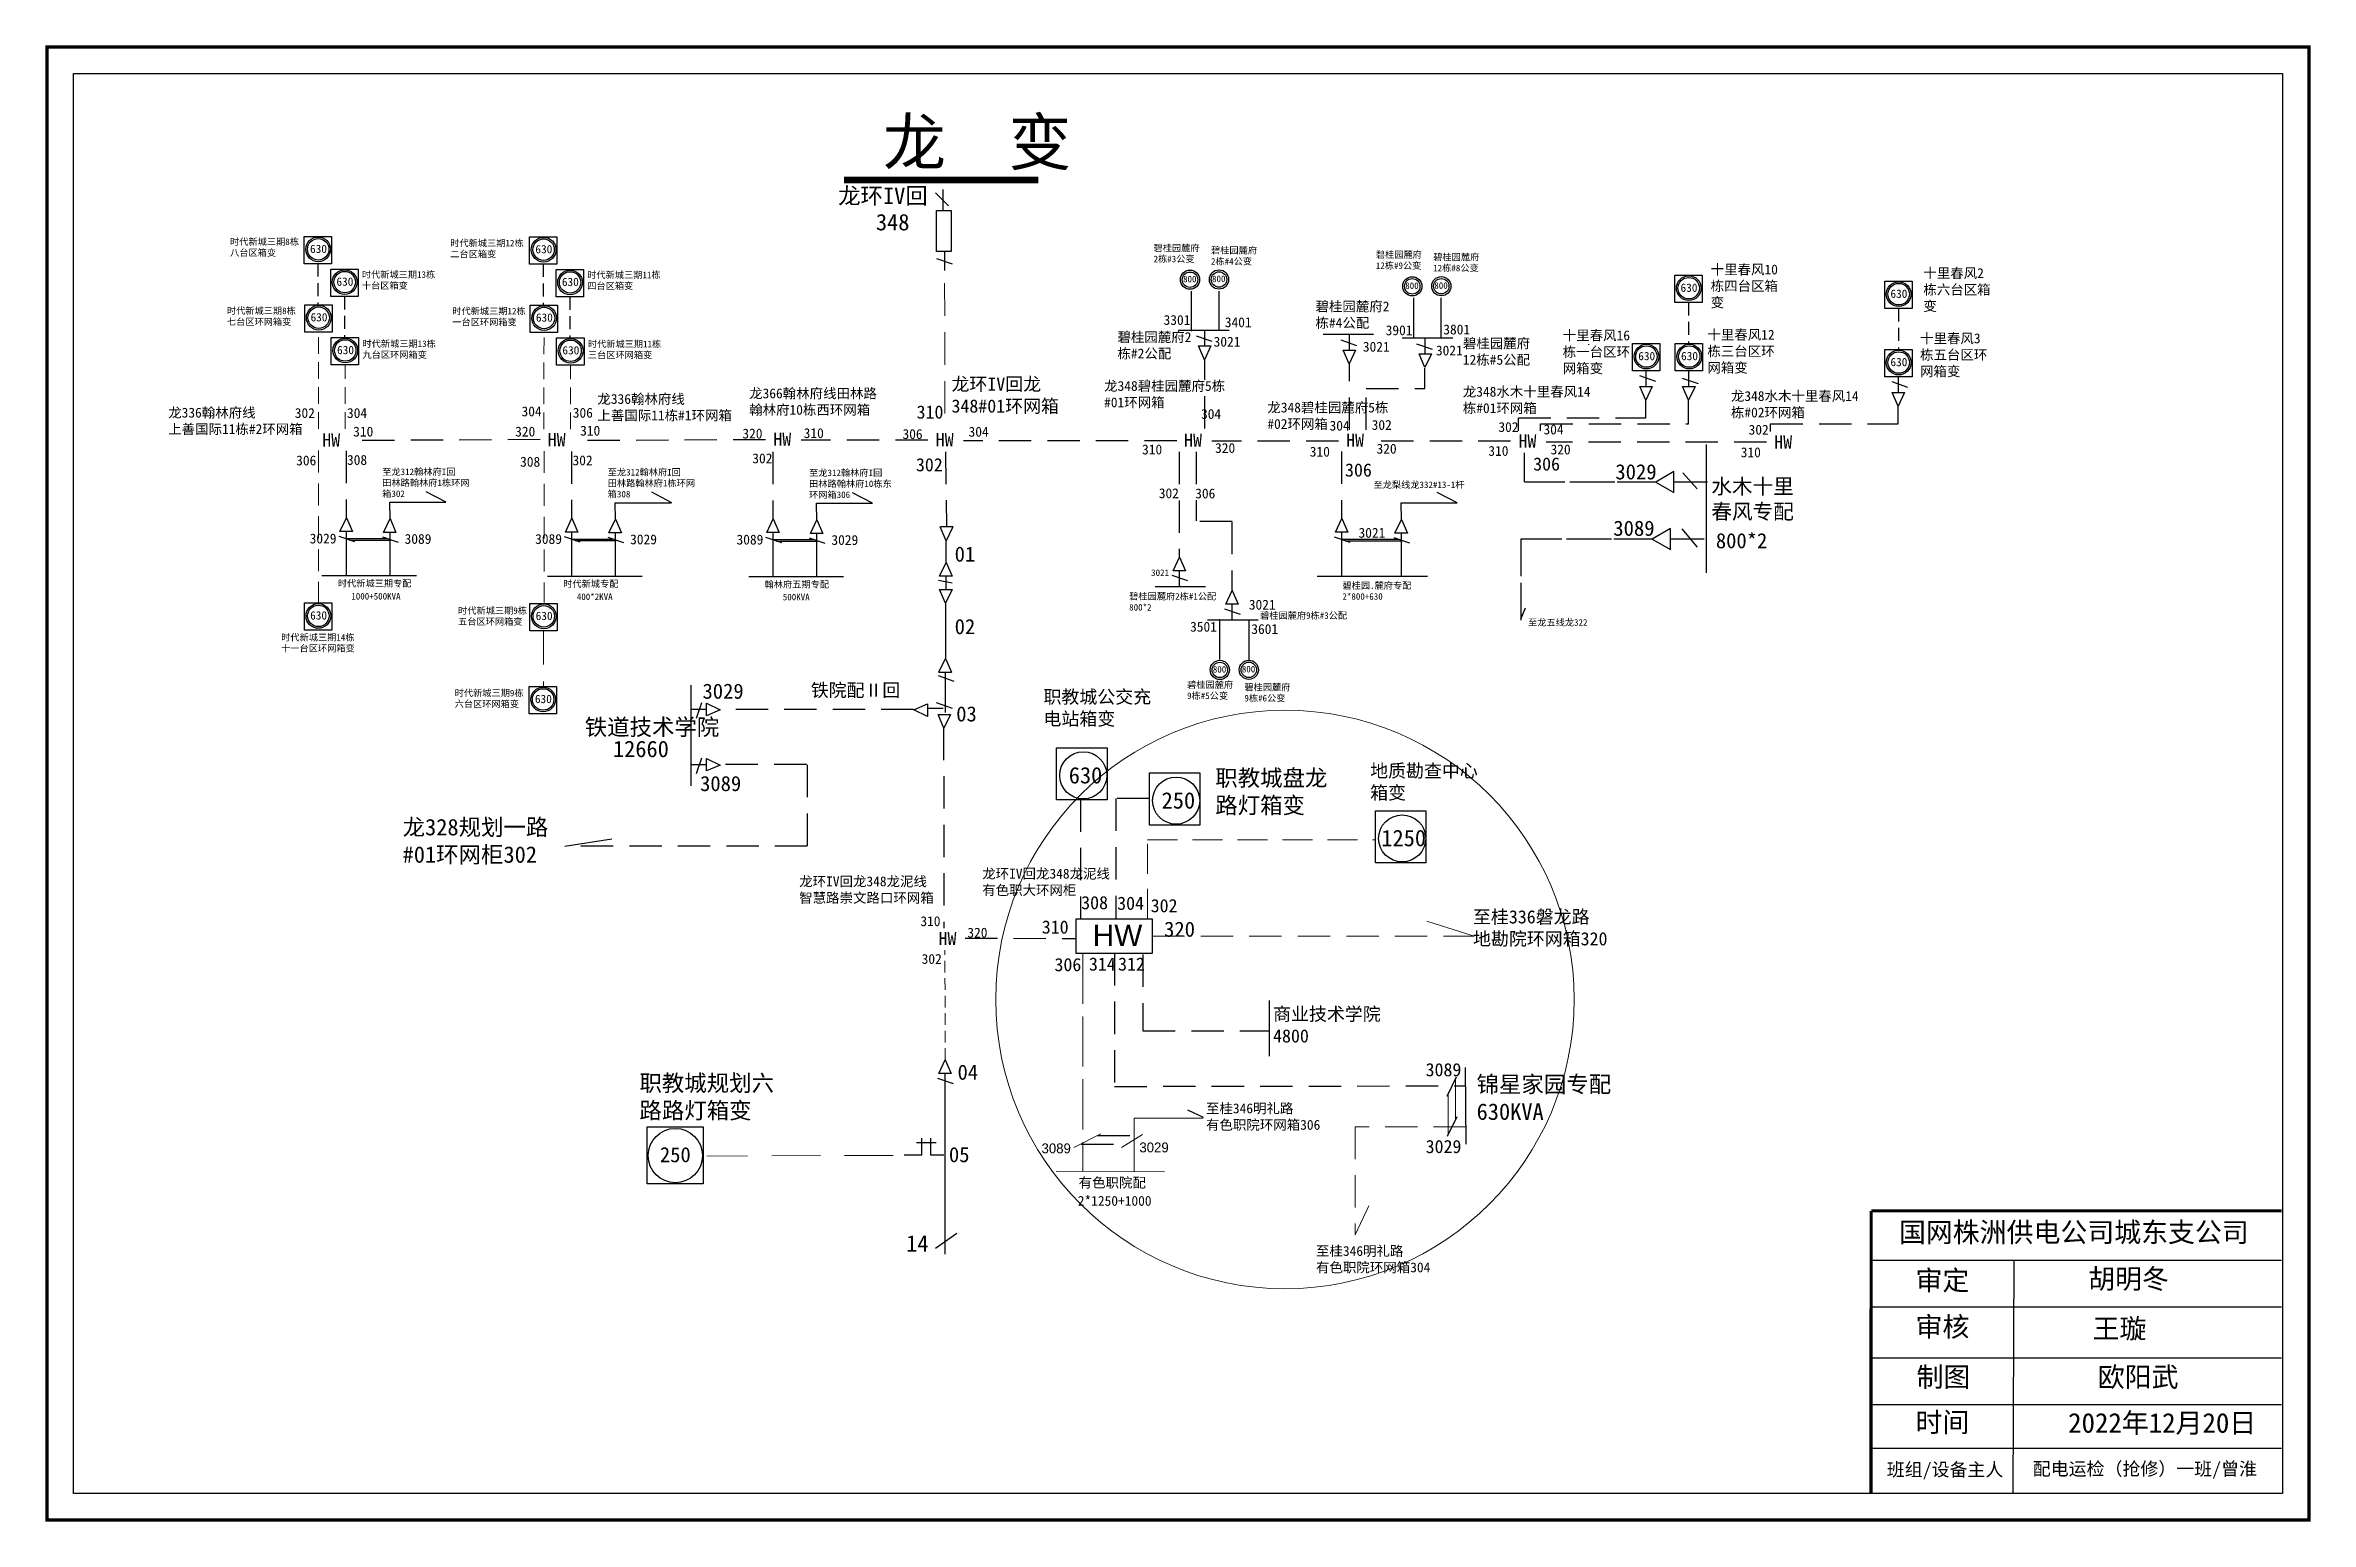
# Model space of a CAD drawing. Extents: x 31 to 376, y 0 to 224.
import ezdxf

# ---------------------------------------------------------------- set-up
doc = ezdxf.new("R2010")
doc.units = 0
doc.header["$LTSCALE"] = 0.774411
doc.linetypes.add('ACAD_ISO02W100', pattern=[15, 12, -3])
doc.linetypes.add('DASHED2', pattern=[9.525, 6.35, -3.175])
doc.layers.get('0').update_dxf_attribs({"linetype": 'CONTINUOUS'})
doc.layers.add('0-RefEdit0', color=7, linetype='CONTINUOUS')
doc.styles.add('hztxt_txtstyle_0.00_0_0', font='', dxfattribs={"bigfont": 'hztxt.shx'})
doc.styles.add('SimSun_txtstyle_1.50_0_0', font='', dxfattribs={"height": 1.5})
doc.styles.add('SimSun_txtstyle_2.00_0_0', font='', dxfattribs={"height": 2})
doc.styles.add('SimSun_txtstyle_2.30_0_0', font='', dxfattribs={"height": 2.3})
doc.styles.add('SimSun_txtstyle_2.50_0_0', font='', dxfattribs={"height": 2.5})
doc.styles.get("Standard").update_dxf_attribs({"font": '', "height": 2.5})
doc.styles.add('字体', font='simkai_0.ttf', dxfattribs={"height": 2.5})
doc.styles.add('宋体_txtstyle_1.00_0_0', font='SIMSUN.TTC', dxfattribs={"height": 1})
doc.styles.add('宋体_txtstyle_1.50_0_0', font='SIMSUN.TTC', dxfattribs={"height": 1.5})
doc.styles.add('宋体_txtstyle_100.00_0_0100', font='SIMSUN.TTC', dxfattribs={"height": 100})
doc.styles.add('宋体_txtstyle_150.00_0_0150', font='SIMSUN.TTC', dxfattribs={"height": 150})
doc.styles.add('宋体_txtstyle_2.00_0_0', font='SIMSUN.TTC', dxfattribs={"height": 2})
doc.styles.add('宋体_txtstyle_2.00_1_0', font='', dxfattribs={"height": 2})
doc.styles.add('宋体_txtstyle_200.00_0_0200', font='SIMSUN.TTC', dxfattribs={"height": 200})
doc.styles.add('宋体_txtstyle_3.00_0_0', font='SIMSUN.TTC', dxfattribs={"height": 3})
doc.styles.add('楷体_GB2312_txtstyle_2.00_0_0', font='simkai_0.ttf', dxfattribs={"height": 2})
doc.styles.add('楷体_GB2312_txtstyle_2.50_0_0', font='simkai_0.ttf', dxfattribs={"height": 2.5})
doc.styles.get('hztxt_txtstyle_0.00_0_0').set_extended_font_data('hztxt')
doc.styles.get('SimSun_txtstyle_1.50_0_0').set_extended_font_data('SimSun')
doc.styles.get('SimSun_txtstyle_2.00_0_0').set_extended_font_data('SimSun')
doc.styles.get('SimSun_txtstyle_2.30_0_0').set_extended_font_data('SimSun')
doc.styles.get('SimSun_txtstyle_2.50_0_0').set_extended_font_data('SimSun')
doc.styles.get('Standard').set_extended_font_data('SimSun')
doc.styles.get('宋体_txtstyle_2.00_1_0').set_extended_font_data('宋体', bold=True)

msp = doc.modelspace()

# ---------------------------------------------------------------- linework, layer by layer
at = {"linetype": 'Continuous'}
for p, q in [((168.41, 199.99), (166.44, 201.97)), ((167.83, 190.16), (167.83, 193.02)), ((169, 191.11), (166.61, 191.93)), ((205.29, 187), (205.29, 180.91)), ((209.49, 187.03), (209.49, 181)), ((239.09, 185.99), (239.09, 179.89)), ((243.28, 186.01), (243.28, 179.98)), ((211.06, 181.05), (203.4, 181.05)), ((206.05, 180.21), (208.44, 179.4)), ((207.37, 178.67), (207.37, 181.05)), ((233.05, 180.42), (225.39, 180.42)), ((228.04, 179.59), (230.43, 178.77)), ((229.36, 178.05), (229.36, 180.42)), ((245.07, 179.88), (237.41, 179.88)), ((240.89, 177.48), (240.89, 179.86)), ((239.57, 179.02), (241.96, 178.21)), ((273.49, 174.16), (275.89, 173.34)), ((274.49, 172.5), (274.49, 174.88)), ((279.99, 173.79), (282.39, 172.97)), ((280.99, 172.5), (280.99, 174.88)), ((311.84, 173.25), (314.24, 172.43)), ((312.84, 171.59), (312.84, 173.97)), ((255.98, 158.02), (255.98, 162.42)), ((283.69, 144.17), (283.69, 163.68)), ((280.08, 159.37), (282.23, 156.95)), ((92.04, 154.91), (88.98, 156.52)), ((126.32, 154.85), (123.27, 156.45)), ((156.87, 154.76), (153.81, 156.37)), ((245.75, 154.81), (242.7, 156.42)), ((255.98, 158.02), (262.15, 158.02)), ((262.91, 158.02), (269.71, 158.02)), ((270.09, 158.02), (276.13, 158.02)), ((278.78, 158.02), (283.82, 158.02)), ((83.48, 152.35), (83.43, 154.92)), ((83.43, 154.92), (91.96, 154.92)), ((117.72, 154.85), (126.25, 154.85)), ((117.77, 152.28), (117.72, 154.85)), ((148.39, 152.19), (148.33, 154.76)), ((148.33, 154.76), (156.87, 154.76)), ((237.28, 152.24), (237.22, 154.81)), ((237.22, 154.81), (245.75, 154.81)), ((78.14, 148.91), (75.74, 149.72)), ((76.81, 150.45), (76.81, 143.84)), ((76.81, 149.39), (83, 149.39)), ((77.36, 149.17), (83.6, 149.17)), ((84.77, 148.79), (82.37, 149.6)), ((83.44, 150.33), (83.44, 143.72)), ((112.42, 148.84), (110.03, 149.66)), ((111.1, 150.38), (111.1, 143.77)), ((111.1, 149.32), (117.29, 149.32)), ((111.64, 149.1), (117.88, 149.1)), ((119.06, 148.72), (116.66, 149.54)), ((117.73, 150.26), (117.73, 143.65)), ((143.04, 148.75), (140.64, 149.57)), ((141.71, 150.29), (141.71, 143.69)), ((141.71, 149.23), (147.91, 149.23)), ((142.26, 149.02), (148.5, 149.02)), ((149.67, 148.63), (147.28, 149.45)), ((148.35, 150.17), (148.35, 143.57)), ((168.06, 145.77), (168.06, 149.07)), ((229.5, 148.8), (227.11, 149.62)), ((228.15, 149.28), (236.8, 149.28)), ((228.18, 150.34), (228.18, 143.73)), ((228.74, 149.06), (237.39, 149.06)), ((238.56, 148.68), (236.17, 149.5)), ((237.24, 150.22), (237.24, 143.61)), ((255.48, 149.33), (261.65, 149.33)), ((255.48, 143.67), (255.48, 149.33)), ((262.4, 149.33), (269.21, 149.33)), ((269.58, 149.33), (275.63, 149.33)), ((278.27, 149.33), (283.31, 149.33)), ((279.94, 150.89), (282.23, 148.06)), ((73.12, 143.77), (87.52, 143.77)), ((107.41, 143.7), (121.81, 143.7)), ((138.02, 143.62), (152.42, 143.62)), ((167.06, 141.64), (168.95, 141.64)), ((168, 143.67), (168, 141.64)), ((199.81, 142.11), (207.47, 142.11)), ((204.82, 142.95), (202.43, 143.77)), ((203.5, 144.49), (203.5, 142.11)), ((224.48, 143.66), (241.26, 143.66)), ((255.48, 137), (255.48, 142.66)), ((167.96, 139.55), (167.96, 131.17)), ((212.83, 137.87), (210.43, 138.68)), ((211.5, 139.4), (211.5, 137.03)), ((255.44, 137.15), (256.16, 138.87)), ((207.81, 137.03), (215.47, 137.03)), ((209.62, 137.12), (209.62, 131.02)), ((214.06, 136.98), (214.06, 130.95)), ((169.29, 127.68), (166.89, 128.5)), ((166.96, 129.08), (168.85, 129.08)), ((167.91, 129.08), (167.91, 122.95)), ((129.23, 127.1), (129.23, 111.78)), ((130.07, 122.08), (130.88, 124.48)), ((168.99, 123.58), (166.6, 124.4)), ((131.61, 123.41), (129.23, 123.41)), ((167.59, 123.54), (165.36, 123.54)), ((131.61, 115.01), (129.23, 115.01)), ((130.07, 113.68), (130.88, 116.08)), ((110.07, 102.6), (117.19, 103.73)), ((217.17, 79.15), (217.17, 70.7)), ((246.97, 68.96), (247.05, 57.32)), ((169.19, 66.5), (166.8, 67.32)), ((167.87, 68.04), (167.87, 40.57)), ((245.58, 67.51), (244.17, 64.55)), ((245.7, 61.49), (244.23, 58.49)), ((164.33, 55.64), (161.65, 55.64)), ((163.54, 57.59), (166.51, 57.59)), ((164.33, 55.63), (164.33, 58.22)), ((165.72, 55.63), (165.72, 58.22)), ((167.69, 55.64), (165.72, 55.64)), ((166.43, 41.52), (169.66, 43.78)), ((308.75, 39.68), (371.11, 39.68)), ((330.39, 39.67), (330.23, 4.22)), ((308.75, 32.58), (371.11, 32.58)), ((308.75, 24.83), (371.11, 24.83)), ((308.75, 17.72), (371.11, 17.72)), ((308.74, 11.12), (371.11, 11.12))]:
    msp.add_line(p, q, dxfattribs=at)
at = {"linetype": 'ACAD_ISO02W100'}
msp.add_line((167.57, 199.39), (167.58, 202.48), dxfattribs=at)
at = {"linetype": 'DASHED2', "ltscale": 0.4}
for p, q in [((72.52, 191.18), (72.52, 184.94)), ((106.79, 191.13), (106.79, 184.9)), ((76.54, 186.2), (76.54, 179.96)), ((110.82, 186.15), (110.82, 179.92)), ((280.92, 185.27), (280.92, 179.04)), ((312.84, 184.36), (312.84, 178.13))]:
    msp.add_line(p, q, dxfattribs=at)
at = {"color": 7, "linetype": 'DASHED2', "lineweight": 0, "ltscale": 1.007884}
msp.add_line((167.81, 188.21), (167.88, 166), dxfattribs=at)
at = {"color": 7, "linetype": 'DASHED2', "lineweight": 0, "ltscale": 0.514974}
for p, q in [((72.61, 166.06), (72.63, 180.78)), ((106.88, 166.02), (106.9, 180.74)), ((76.66, 166.06), (76.66, 175.8)), ((110.93, 166.02), (110.93, 175.76))]:
    msp.add_line(p, q, dxfattribs=at)
at = {"linetype": 'Continuous', "ltscale": 2}
for p, q in [((206.43, 178.67), (208.32, 178.67)), ((207.32, 176.58), (206.43, 178.67)), ((208.32, 178.67), (207.32, 176.58)), ((229.31, 175.96), (228.41, 178.05)), ((228.41, 178.05), (230.31, 178.05)), ((230.31, 178.05), (229.31, 175.96)), ((240.84, 175.39), (239.95, 177.48)), ((239.95, 177.48), (241.84, 177.48)), ((241.84, 177.48), (240.84, 175.39)), ((274.44, 170.41), (273.54, 172.5)), ((273.54, 172.5), (275.43, 172.5)), ((275.43, 172.5), (274.44, 170.41)), ((280.94, 170.41), (280.04, 172.5)), ((280.04, 172.5), (281.94, 172.5)), ((281.94, 172.5), (280.94, 170.41)), ((312.79, 169.5), (311.89, 171.59)), ((311.89, 171.59), (313.79, 171.59)), ((313.79, 171.59), (312.79, 169.5)), ((75.86, 150.45), (76.86, 152.54)), ((76.86, 152.54), (77.76, 150.45)), ((82.5, 150.33), (83.49, 152.42)), ((83.49, 152.42), (84.39, 150.33)), ((110.15, 150.38), (111.15, 152.47)), ((111.15, 152.47), (112.04, 150.38)), ((116.78, 150.26), (117.78, 152.35)), ((117.78, 152.35), (118.68, 150.26)), ((140.77, 150.29), (141.76, 152.38)), ((141.76, 152.38), (142.66, 150.29)), ((147.4, 150.17), (148.4, 152.26)), ((148.4, 152.26), (149.29, 150.17)), ((227.23, 150.34), (228.23, 152.43)), ((228.23, 152.43), (229.12, 150.34)), ((236.29, 150.22), (237.29, 152.31)), ((237.29, 152.31), (238.18, 150.22)), ((77.76, 150.45), (75.86, 150.45)), ((84.39, 150.33), (82.5, 150.33)), ((112.04, 150.38), (110.15, 150.38)), ((118.68, 150.26), (116.78, 150.26)), ((142.66, 150.29), (140.77, 150.29)), ((149.29, 150.17), (147.4, 150.17)), ((168.05, 149.07), (167.16, 151.16)), ((167.17, 151.23), (169.06, 151.23)), ((169.05, 151.16), (168.05, 149.07)), ((229.12, 150.34), (227.23, 150.34)), ((238.18, 150.22), (236.29, 150.22)), ((167.06, 143.67), (168.05, 145.76)), ((168.05, 145.76), (168.95, 143.67)), ((202.55, 144.49), (203.55, 146.58)), ((203.55, 146.58), (204.44, 144.49)), ((168.95, 143.67), (167.06, 143.67)), ((167.96, 139.55), (167.06, 141.64)), ((168.95, 141.64), (167.96, 139.55)), ((204.44, 144.49), (202.55, 144.49)), ((210.56, 139.4), (211.55, 141.49)), ((211.55, 141.49), (212.45, 139.4)), ((212.45, 139.4), (210.56, 139.4)), ((166.96, 129.08), (167.96, 131.17)), ((167.96, 131.17), (168.85, 129.08)), ((131.61, 122.46), (131.61, 124.36)), ((131.61, 124.36), (133.7, 123.36)), ((163.11, 123.36), (165.2, 124.26)), ((165.2, 124.26), (165.2, 122.36)), ((133.7, 123.36), (131.61, 122.46)), ((165.2, 122.36), (163.11, 123.36)), ((166.82, 122.65), (168.71, 122.65)), ((167.72, 120.57), (166.82, 122.65)), ((168.71, 122.65), (167.72, 120.57)), ((131.61, 115.95), (133.7, 114.96)), ((131.61, 114.06), (131.61, 115.95)), ((133.7, 114.96), (131.61, 114.06)), ((166.92, 68.04), (167.92, 70.13)), ((167.92, 70.13), (168.81, 68.04)), ((168.81, 68.04), (166.92, 68.04))]:
    msp.add_line(p, q, dxfattribs=at)
at = {"linetype": 'DASHED2'}
for p, q in [((207.38, 166.15), (207.38, 176.67)), ((229.37, 165.93), (229.37, 176.04)), ((240.82, 172.21), (240.82, 175.29)), ((231.94, 165.93), (231.94, 172.21)), ((231.94, 172.21), (240.82, 172.21)), ((274.44, 167.76), (274.44, 170.41)), ((280.94, 166.86), (280.94, 170.41)), ((312.79, 166.85), (312.79, 169.5)), ((255.07, 165.79), (255.07, 167.76)), ((255.07, 167.76), (274.44, 167.76)), ((258.4, 165.79), (258.4, 166.86)), ((258.4, 166.86), (280.94, 166.86)), ((293.42, 165.65), (293.42, 166.85)), ((293.42, 166.85), (312.79, 166.85)), ((76.8, 162.72), (76.8, 152.45)), ((106.31, 164.43), (77.42, 164.29)), ((111.09, 162.65), (111.09, 152.39)), ((140.57, 164.42), (111.69, 164.28)), ((141.7, 162.56), (141.7, 152.3)), ((165.24, 164.34), (145.99, 164.34)), ((167.96, 162.59), (168.11, 151.23)), ((203.12, 164.27), (170.68, 164.27)), ((203.49, 162.58), (203.49, 146.49)), ((206.07, 162.6), (206.07, 152.09)), ((227.69, 164.2), (208.44, 164.2)), ((228.17, 162.61), (228.17, 152.34)), ((253.88, 164.2), (233.08, 164.2)), ((292.78, 164.05), (259.29, 164.05)), ((211.55, 151.98), (206.12, 151.98)), ((211.49, 151.93), (211.49, 141.41)), ((163.1, 123.42), (133.61, 123.42)), ((167.66, 120.64), (167.71, 90.15)), ((146.8, 115.02), (133.61, 115.02)), ((146.93, 114.97), (146.93, 102.6)), ((188.47, 109.74), (188.47, 91.57)), ((198.95, 109.85), (193.87, 109.85)), ((193.87, 109.85), (193.87, 91.55)), ((146.93, 102.6), (110.07, 102.6)), ((170.92, 88.63), (187.81, 88.6)), ((193.65, 86.36), (193.65, 66.19)), ((197.97, 86.15), (197.97, 74.56)), ((197.97, 74.56), (217.05, 74.56)), ((193.67, 66.1), (247.06, 66.18))]:
    msp.add_line(p, q, dxfattribs=at)
at = {"color": 0, "linetype": 'Continuous'}
msp.add_line((265.74, 178.94), (265.74, 178.85), dxfattribs=at)
at = {"color": 7, "linetype": 'DASHED2', "lineweight": 0, "ltscale": 0.676759}
for p, q in [((72.63, 162.76), (72.63, 139.72)), ((106.92, 162.7), (106.92, 139.65))]:
    msp.add_line(p, q, dxfattribs=at)
at = {"color": 7, "linetype": 'DASHED2', "lineweight": 0, "ltscale": 1.044382}
msp.add_line((106.83, 135.38), (106.83, 126.91), dxfattribs=at)
at = {"color": 7, "linetype": 'DASHED2', "lineweight": 0, "ltscale": 0.926989}
for p, q in [((198.69, 91.57), (198.69, 103.59)), ((198.69, 103.59), (233.36, 103.59))]:
    msp.add_line(p, q, dxfattribs=at)
at = {"color": 7, "linetype": 'Continuous', "lineweight": 0, "ltscale": 1.001148}
msp.add_line((248.34, 88.95), (241.13, 91.22), dxfattribs=at)
at = {"color": 7, "linetype": 'DASHED2', "lineweight": 0, "ltscale": 0.360555}
msp.add_line((167.92, 70.13), (167.85, 86.83), dxfattribs=at)
at = {"color": 7, "linetype": 'ACAD_ISO02W100', "lineweight": 0, "ltscale": 0.822995}
msp.add_line((188.84, 86.31, -0.2), (188.84, 53.28, -0.2), dxfattribs=at)
at = {"color": 7, "linetype": 'DASHED2', "lineweight": 0, "ltscale": 1.001148}
msp.add_line((199.37, 88.95), (248.34, 88.95), dxfattribs=at)
at = {"color": 7, "linetype": 'Continuous', "lineweight": 0, "ltscale": 0.322352}
msp.add_line((245.49, 67.33), (245.49, 61.02), dxfattribs=at)
at = {"color": 0, "linetype": 'DASHED2'}
for p, q in [((207.2, 61.38, -0.2), (204.8, 62.51, -0.2)), ((191.05, 58.61, -0.2), (197.56, 58.61, -0.2)), ((188.58, 57.32, -0.2), (195.09, 57.32, -0.2))]:
    msp.add_line(p, q, dxfattribs=at)
at = {"color": 7, "linetype": 'Continuous', "lineweight": 0, "ltscale": 0.460608}
msp.add_line((244.4, 65.02), (244.4, 58.77), dxfattribs=at)
at = {"color": 7, "linetype": 'Continuous', "lineweight": 0, "ltscale": 0.822995}
for p, q in [((191.56, 58.88, -0.2), (187.45, 56.82, -0.2)), ((197.9, 58.8, -0.2), (194.69, 56.82, -0.2)), ((196.66, 61.27, -0.2), (207.12, 61.27, -0.2)), ((196.66, 61.27, -0.2), (196.66, 53.12, -0.2)), ((201.27, 53.12, -0.2), (184.79, 53.15, -0.2))]:
    msp.add_line(p, q, dxfattribs=at)
at = {"color": 7, "linetype": 'DASHED2', "lineweight": 0, "ltscale": 0.994419}
for p, q in [((247.05, 59.93), (230.26, 59.93)), ((230.26, 59.93), (230.26, 43.52)), ((230.26, 43.52), (232.45, 48.29))]:
    msp.add_line(p, q, dxfattribs=at)
at = {"color": 7, "linetype": 'DASHED2', "lineweight": 0, "ltscale": 1.502469}
msp.add_line((160, 55.61), (131.68, 55.51), dxfattribs=at)
at = {"linetype": 'Continuous', "const_width": 0.5}
msp.add_lwpolyline([(31.32, 224.14), (375.29, 224.14), (375.29, 0.17), (31.32, 0.17)], close=True, dxfattribs=at)
at = {"linetype": 'Continuous'}
for points in [[(35.36, 220.09), (371.25, 220.09), (371.25, 4.22), (35.36, 4.22)], [(168.8, 199.29), (168.8, 193.03), (166.58, 193.03), (166.58, 199.29)], [(184.85, 117.58), (192.52, 117.58), (192.52, 109.67), (184.85, 109.67)], [(198.97, 113.75), (206.64, 113.75), (206.64, 105.83), (198.97, 105.83)], [(233.34, 107.99), (241.01, 107.99), (241.01, 100.07), (233.34, 100.07)], [(187.81, 91.57), (199.37, 91.57), (199.37, 86.33), (187.81, 86.33)], [(122.58, 59.93), (131.12, 59.93), (131.12, 51.27), (122.58, 51.27)]]:
    msp.add_lwpolyline(points, close=True, dxfattribs=at)
for points, const_width in [([(152.5, 203.9), (182.09, 203.9)], 1), ([(308.71, 47.18), (308.69, 4.22)], 0.5), ([(308.75, 47.18), (371.11, 47.18)], 0.5)]:
    msp.add_lwpolyline(points, dxfattribs=dict(at, const_width=const_width))
at = {"color": 0, "linetype": 'Continuous'}
for points in [[(70.43, 195.34), (74.6, 195.34), (74.6, 191.18), (70.43, 191.18)], [(104.71, 195.29), (108.87, 195.29), (108.87, 191.13), (104.71, 191.13)], [(74.46, 190.36), (78.63, 190.36), (78.63, 186.2), (74.46, 186.2)], [(108.73, 190.31), (112.9, 190.31), (112.9, 186.15), (108.73, 186.15)], [(278.84, 189.43), (283, 189.43), (283, 185.27), (278.84, 185.27)], [(310.76, 188.52), (314.92, 188.52), (314.92, 184.36), (310.76, 184.36)], [(70.52, 184.94), (74.68, 184.94), (74.68, 180.78), (70.52, 180.78)], [(104.79, 184.9), (108.95, 184.9), (108.95, 180.74), (104.79, 180.74)], [(74.55, 179.96), (78.71, 179.96), (78.71, 175.8), (74.55, 175.8)], [(108.82, 179.92), (112.98, 179.92), (112.98, 175.76), (108.82, 175.76)], [(272.41, 179.04), (276.57, 179.04), (276.57, 174.88), (272.41, 174.88)], [(278.92, 179.04), (283.08, 179.04), (283.08, 174.88), (278.92, 174.88)], [(310.76, 178.13), (314.92, 178.13), (314.92, 173.97), (310.76, 173.97)], [(70.46, 139.61), (74.62, 139.61), (74.62, 135.45), (70.46, 135.45)], [(104.75, 139.54), (108.91, 139.54), (108.91, 135.38), (104.75, 135.38)], [(104.64, 126.9), (108.8, 126.9), (108.8, 122.75), (104.64, 122.75)]]:
    msp.add_lwpolyline(points, close=True, dxfattribs=at)
for points in [[(278.71, 156.4), (278.68, 159.59), (275.94, 157.97)], [(278.21, 147.72), (278.18, 150.91), (275.43, 149.29)]]:
    msp.add_lwpolyline(points, close=True)
for centre, radius in [((72.56, 193.36), 1.88), ((72.56, 193.37), 1.63), ((106.84, 193.31), 1.88), ((106.83, 193.32), 1.63), ((76.59, 188.38), 1.88), ((76.59, 188.38), 1.63), ((110.86, 188.33), 1.88), ((110.86, 188.34), 1.63), ((280.97, 187.46), 1.88), ((280.96, 187.46), 1.63), ((312.89, 186.55), 1.88), ((312.89, 186.55), 1.63), ((72.65, 182.97), 1.88), ((72.64, 182.97), 1.63), ((106.92, 182.92), 1.88), ((106.91, 182.92), 1.63), ((76.68, 177.99), 1.88), ((76.67, 177.99), 1.63), ((110.95, 177.94), 1.88), ((110.94, 177.94), 1.63), ((274.54, 177.06), 1.88), ((274.53, 177.07), 1.63), ((281.05, 177.06), 1.88), ((281.04, 177.07), 1.63), ((312.89, 176.15), 1.88), ((312.89, 176.16), 1.63), ((72.59, 137.63), 1.88), ((72.59, 137.64), 1.63), ((106.88, 137.57), 1.88), ((106.87, 137.57), 1.63), ((106.77, 124.93), 1.88), ((106.77, 124.93), 1.63)]:
    msp.add_circle(centre, radius, dxfattribs=at)
at = {"linetype": 'Continuous'}
for centre, radius in [((205.13, 188.75), 1.46), ((205.13, 188.75), 1.17), ((209.54, 188.78), 1.46), ((209.54, 188.78), 1.17), ((238.93, 187.74), 1.46), ((238.93, 187.74), 1.17), ((243.34, 187.76), 1.46), ((243.34, 187.76), 1.17), ((214.07, 129.44), 1.46), ((209.66, 129.42), 1.46), ((209.66, 129.42), 1.17), ((214.07, 129.44), 1.17), ((188.9, 113.39), 3.58), ((203.02, 109.55), 3.58), ((237.39, 103.8), 3.58), ((126.87, 55.58), 4.13)]:
    msp.add_circle(centre, radius, dxfattribs=at)
at = {"color": 12, "linetype": 'Continuous', "lineweight": 0, "ltscale": 2.239671, "true_color": 0xc00000}
msp.add_circle((219.57, 79.32), 43.98, dxfattribs=at)
at = {"layer": '0-RefEdit0', "linetype": 'ByBlock', "ltscale": 2}
msp.add_line((166.86, 143.09), (168.96, 142.64), dxfattribs=at)

# ---------------------------------------------------------------- texts
at = {"linetype": 'Continuous', "attachment_point": 1}
for s, insert, char_height, width, style in [('龙  变', (158.45, 213.18), 7, 39.4167, '字体'), ('{\\fSimSun|b0|i0|c134|p2;龙环IV回}', (151.62, 202.76), 2.5, 13.5741, '字体'), ('{\\fSimSun|b0|i0|c134|p2;碧桂园麓府2栋#3公变}', (199.59, 194.07), 1, 7.3611, '楷体_GB2312_txtstyle_2.00_0_0'), ('{\\fSimSun|b0|i0|c134|p2;碧桂园麓府2栋#4公变}', (208.32, 193.71), 1, 7.3611, '楷体_GB2312_txtstyle_2.00_0_0'), ('{\\fSimSun|b0|i0|c134|p2;碧桂园麓府12栋#9公变}', (233.39, 193.06), 1, 7.3611, '楷体_GB2312_txtstyle_2.00_0_0'), ('{\\fSimSun|b0|i0|c134|p2;碧桂园麓府12栋#8公变}', (242.11, 192.69), 1, 7.3611, '楷体_GB2312_txtstyle_2.00_0_0'), ('{\\fSimSun|b0|i0|c134|p2;十里春风10栋四台区箱变}', (284.3, 191.05), 1.5, 10.5997, '楷体_GB2312_txtstyle_2.00_0_0'), ('{\\fSimSun|b0|i0|c134|p2;十里春风2栋六台区箱变}', (316.64, 190.5), 1.5, 10.5997, '楷体_GB2312_txtstyle_2.00_0_0'), ('{\\fSimSun|b0|i0|c134|p2;800}', (204.07, 189.35), 1, 13.632, '楷体_GB2312_txtstyle_2.00_0_0'), ('{\\fSimSun|b0|i0|c134|p2;800}', (208.48, 189.38), 1, 13.632, '楷体_GB2312_txtstyle_2.00_0_0'), ('{\\fSimSun|b0|i0|c134|p2;800}', (237.86, 188.34), 1, 13.632, '楷体_GB2312_txtstyle_2.00_0_0'), ('{\\fSimSun|b0|i0|c134|p2;800}', (242.28, 188.36), 1, 13.632, '楷体_GB2312_txtstyle_2.00_0_0'), ('{\\fSimSun|b0|i0|c134|p2;碧桂园麓府2栋#4公配}', (224.21, 185.44), 1.5, 11.5436, '楷体_GB2312_txtstyle_2.00_0_0'), ('{\\fSimSun|b0|i0|c134|p2;碧桂园麓府2栋#2公配}', (194.1, 180.78), 1.5, 11.5436, '楷体_GB2312_txtstyle_2.00_0_0'), ('{\\fSimSun|b0|i0|c134|p2;碧桂园麓府12栋#5公配}', (246.62, 179.83), 1.5, 11.5436, '楷体_GB2312_txtstyle_2.00_0_0'), ('{\\fSimSun|b0|i0|c134|p2;十里春风16栋一台区环网箱变}', (261.81, 181.03), 1.5, 10.5997, '楷体_GB2312_txtstyle_2.00_0_0'), ('{\\fSimSun|b0|i0|c134|p2;十里春风12栋三台区环网箱变}', (283.8, 181.13), 1.5, 10.5997, '楷体_GB2312_txtstyle_2.00_0_0'), ('{\\fSimSun|b0|i0|c134|p2;十里春风3栋五台区环网箱变}', (316.14, 180.58), 1.5, 10.5997, '楷体_GB2312_txtstyle_2.00_0_0'), ('{\\fSimSun|b0|i0|c134|p2;龙环IV回龙348#01环网箱}', (168.86, 173.88), 2, 21.1253, '楷体_GB2312_txtstyle_2.00_0_0'), ('{\\fSimSun|b0|i0|c134|p2;龙348碧桂园麓府5栋#01环网箱}', (192.07, 173.35), 1.5, 21.1253, '楷体_GB2312_txtstyle_2.00_0_0'), ('{\\fSimSun|b0|i0|c134|p2;龙348水木十里春风14栋#01环网箱}', (246.61, 172.47), 1.5, 21.1253, '楷体_GB2312_txtstyle_2.00_0_0'), ('{\\fSimSun|b0|i0|c134|p2;龙348碧桂园麓府5栋#02环网箱}', (216.89, 170.07), 1.5, 21.1253, '楷体_GB2312_txtstyle_2.00_0_0'), ('{\\fSimSun|b0|i0|c134|p2;龙348水木十里春风14栋#02环网箱}', (287.38, 171.81), 1.5, 21.1253, '楷体_GB2312_txtstyle_2.00_0_0'), ('{\\fSimSun|b0|i0|c134|p2;至龙梨线龙332#13-1杆}', (233.03, 158.07), 1, 13.632, '楷体_GB2312_txtstyle_2.00_0_0'), ('800*2', (285.09, 150.22), 2.3, 23.6701, '字体'), ('{\\fSimSun|b0|i0|c134|p2;碧桂园麓府2栋#1公配800*2}', (195.88, 141.11), 1, 13.4223, '楷体_GB2312_txtstyle_2.00_0_0'), ('{\\fSimSun|b0|i0|c134|p2;碧桂园.麓府专配2*800+630}', (228.31, 142.75), 1, 13.632, '楷体_GB2312_txtstyle_2.00_0_0'), ('{\\fSimSun|b0|i0|c134|p2;碧桂园麓府9栋#3公配}', (215.78, 138.19), 1, 19.7572, '楷体_GB2312_txtstyle_2.00_0_0'), ('{\\fSimSun|b0|i0|c134|p2;至龙五线龙322}', (256.53, 137.14), 1, 13.632, '楷体_GB2312_txtstyle_2.00_0_0'), ('{\\fSimSun|b0|i0|c134|p2;碧桂园麓府9栋#5公变}', (204.68, 127.66), 1, 7.3611, '楷体_GB2312_txtstyle_2.00_0_0'), ('{\\fSimSun|b0|i0|c134|p2;800}', (208.6, 130.01), 1, 13.632, '楷体_GB2312_txtstyle_2.00_0_0'), ('{\\fSimSun|b0|i0|c134|p2;800}', (213.01, 130.04), 1, 13.632, '楷体_GB2312_txtstyle_2.00_0_0'), ('{\\fSimSun|b0|i0|c134|p2;职教城公交充电站箱变}', (182.85, 126.33), 2, 17.6184, '楷体_GB2312_txtstyle_2.00_0_0'), ('{\\fSimSun|b0|i0|c134|p2;碧桂园麓府9栋#6公变}', (213.4, 127.29), 1, 7.3611, '楷体_GB2312_txtstyle_2.00_0_0'), ('铁道技术学院', (113.09, 121.98), 2.5, 21.1253, '字体'), ('{\\fSimSun|b0|i0|c134|p2;12660}', (117.38, 118.66), 2.5, 11.0674, '字体'), ('职教城盘龙路灯箱变', (208.97, 114.26), 2.5, 17.6184, '字体'), ('{\\fSimSun|b0|i0|c134|p2;龙328规划一路#01环网柜302}', (85.4, 106.77), 2.5, 24.3981, '字体'), ('{\\fArial|b0|i0|c0|p32;HW}', (190.33, 90.71), 3.248, 27.4461, '字体'), ('{\\fSimSun|b0|i0|c134|p2;商业技术学院}\\P4800', (217.76, 78.11), 2, 24.4123, '楷体_GB2312_txtstyle_2.00_0_0'), ('职教城规划六路路灯箱变', (121.41, 67.86), 2.5, 21.1253, '字体'), ('锦星家园专配^M^J630KVA', (248.71, 67.68), 2.5, 24.4123, '楷体_GB2312_txtstyle_2.50_0_0'), ('国网株洲供电公司城东支公司', (312.93, 45.43), 3, 82.0179, '宋体_txtstyle_3.00_0_0'), ('14', (161.97, 43.48), 2.5, 5.6554, 'SimSun_txtstyle_2.50_0_0'), ('审定', (315.45, 38.12), 3, 23.4615, '字体'), ('胡明冬', (341.7, 38.35), 3, 23.4615, '宋体_txtstyle_3.00_0_0'), ('审核', (315.45, 31.06), 3, 23.4615, '字体'), ('王璇', (342.38, 30.78), 3, 33.0539, '宋体_txtstyle_3.00_0_0'), ('制图', (315.61, 23.43), 3, 23.4615, '字体'), ('欧阳武', (343.17, 23.43), 3, 23.4615, '宋体_txtstyle_3.00_0_0'), ('时间', (315.45, 16.55), 3, 23.4615, '字体')]:
    msp.add_mtext(s, dxfattribs=dict(at, insert=insert, char_height=char_height, width=width, style=style))
at = {"linetype": 'Continuous', "char_height": 2.5, "width": 5.6554, "attachment_point": 1}
for s, insert in [('348', (157.37, 198.75)), ('630', (186.69, 114.66)), ('250', (200.81, 110.83))]:
    msp.add_mtext(s, dxfattribs=dict(at, insert=insert))
at = {"color": 7, "linetype": 'DASHED2', "lineweight": 0, "ltscale": 0.834674, "char_height": 1, "attachment_point": 1}
for s, insert, style in [('时代新城三期8栋^M^J八台区箱变', (59.16, 195.02), '宋体_txtstyle_1.00_0_0'), ('时代新城三期12栋^M^J二台区箱变', (92.64, 194.81), '宋体_txtstyle_1.00_0_0'), ('时代新城三期13栋^M^J十台区箱变', (79.2, 190.03), '宋体_txtstyle_1.00_0_0'), ('时代新城三期11栋^M^J四台区箱变', (113.47, 189.98), '宋体_txtstyle_1.00_0_0'), ('时代新城三期8栋^M^J七台区环网箱变', (58.68, 184.52), '宋体_txtstyle_1.00_0_0'), ('时代新城三期12栋^M^J一台区环网箱变', (92.95, 184.47), '宋体_txtstyle_1.00_0_0'), ('时代新城三期13栋^M^J九台区环网箱变', (79.29, 179.51), '宋体_txtstyle_1.00_0_0'), ('时代新城三期11栋^M^J三台区环网箱变', (113.56, 179.47), '宋体_txtstyle_100.00_0_0100')]:
    msp.add_mtext(s, dxfattribs=dict(at, insert=insert, style=style))
at = {"color": 0, "linetype": 'Continuous', "attachment_point": 1}
for s, insert, char_height, width in [('630', (71.32, 194.07), 1.26, 2.8503), ('630', (105.59, 194.02), 1.26, 2.8503), ('630', (75.34, 189.09), 1.26, 2.8503), ('630', (109.62, 189.04), 1.26, 2.8503), ('630', (279.72, 188.16), 1.26, 2.8503), ('630', (311.64, 187.25), 1.26, 2.8503), ('630', (71.4, 183.67), 1.26, 2.8503), ('630', (105.67, 183.63), 1.26, 2.8503), ('630', (75.43, 178.69), 1.26, 2.8503), ('630', (109.7, 178.65), 1.26, 2.8503), ('630', (273.29, 177.77), 1.26, 2.8503), ('630', (279.8, 177.77), 1.26, 2.8503), ('630', (311.64, 176.86), 1.26, 2.8503), ('3029', (269.8, 160.7), 2.31, 3.7131), ('3089', (269.49, 152.12), 2.31, 3.7131), ('630', (71.34, 138.34), 1.26, 2.8503), ('630', (105.63, 138.27), 1.26, 2.8503), ('630', (105.52, 125.64), 1.26, 2.8503)]:
    msp.add_mtext(s, dxfattribs=dict(at, insert=insert, char_height=char_height, width=width))
at = {"attachment_point": 1}
for s, insert, char_height, width, style in [('3301', (201.11, 183.38), 1.5, 4.8377, 'SimSun_txtstyle_1.50_0_0'), ('3401', (210.42, 183.03), 1.5, 4.8377, 'SimSun_txtstyle_1.50_0_0'), ('3021', (208.72, 180.07), 1.5, 4.8377, 'SimSun_txtstyle_1.50_0_0'), ('3021', (231.41, 179.31), 1.5, 4.8377, 'SimSun_txtstyle_1.50_0_0'), ('3901', (234.88, 181.81), 1.5, 4.8377, 'SimSun_txtstyle_1.50_0_0'), ('3801', (243.64, 181.93), 1.5, 4.8377, 'SimSun_txtstyle_1.50_0_0'), ('3021', (242.52, 178.74), 1.5, 4.8377, 'SimSun_txtstyle_1.50_0_0'), ('302', (69, 169.23), 1.5, 4.8377, '宋体_txtstyle_1.50_0_0'), ('304', (76.94, 169.23), 1.5, 4.8377, '宋体_txtstyle_1.50_0_0'), ('304', (103.48, 169.48), 1.5, 4.8377, '宋体_txtstyle_1.50_0_0'), ('306', (111.27, 169.27), 1.5, 4.8377, '宋体_txtstyle_1.50_0_0'), ('310', (163.55, 169.63), 2, 4.8377, 'SimSun_txtstyle_2.00_0_0'), ('304', (206.8, 169.09), 1.5, 4.8377, 'SimSun_txtstyle_1.50_0_0'), ('310', (77.88, 166.41), 1.5, 4.8377, '宋体_txtstyle_1.50_0_0'), ('320', (102.51, 166.41), 1.5, 4.8377, '宋体_txtstyle_1.50_0_0'), ('310', (112.39, 166.55), 1.5, 4.8377, '宋体_txtstyle_1.50_0_0'), ('320', (137.06, 166.11), 1.5, 4.8377, '宋体_txtstyle_1.50_0_0'), ('310', (146.38, 166.17), 1.5, 4.8377, '宋体_txtstyle_1.50_0_0'), ('306', (161.41, 166.04), 1.5, 4.8377, '宋体_txtstyle_1.50_0_0'), ('304', (171.46, 166.39), 1.5, 4.8377, 'SimSun_txtstyle_1.50_0_0'), ('304', (226.35, 167.31), 1.5, 4.8377, 'SimSun_txtstyle_1.50_0_0'), ('302', (232.75, 167.42), 1.5, 4.8377, 'SimSun_txtstyle_1.50_0_0'), ('302', (252.02, 167.1), 1.5, 3.0484, 'SimSun_txtstyle_1.50_0_0'), ('304', (258.88, 166.73), 1.5, 3.0484, 'SimSun_txtstyle_1.50_0_0'), ('302', (290.07, 166.69), 1.5, 3.0484, 'SimSun_txtstyle_1.50_0_0'), ('306', (69.21, 162.02), 1.5, 4.8377, '宋体_txtstyle_1.50_0_0'), ('308', (76.94, 162.1), 1.5, 4.8377, '宋体_txtstyle_1.50_0_0'), ('302', (111.23, 162.03), 1.5, 4.8377, '宋体_txtstyle_1.50_0_0'), ('302', (138.57, 162.34), 1.5, 4.8377, '宋体_txtstyle_1.50_0_0'), ('310', (197.84, 163.69), 1.5, 4.8377, 'SimSun_txtstyle_1.50_0_0'), ('320', (208.94, 163.91), 1.5, 4.8377, 'SimSun_txtstyle_1.50_0_0'), ('310', (223.34, 163.35), 1.5, 4.8377, 'SimSun_txtstyle_1.50_0_0'), ('320', (233.49, 163.8), 1.5, 4.8377, 'SimSun_txtstyle_1.50_0_0'), ('310', (250.49, 163.47), 1.5, 4.8377, 'SimSun_txtstyle_1.50_0_0'), ('320', (259.95, 163.69), 1.5, 4.8377, 'SimSun_txtstyle_1.50_0_0'), ('310', (288.87, 163.26), 1.5, 4.8377, 'SimSun_txtstyle_1.50_0_0'), ('308', (103.26, 161.82), 1.5, 4.8377, '宋体_txtstyle_1.50_0_0'), ('302', (163.45, 161.62), 2, 4.8377, 'SimSun_txtstyle_2.00_0_0'), ('306', (228.7, 160.82), 2, 4.8377, 'SimSun_txtstyle_2.00_0_0'), ('306', (257.31, 161.73), 2, 4.8377, 'SimSun_txtstyle_2.00_0_0'), ('水木十里春风专配', (284.4, 158.49), 2.3, 15.1149, '字体'), ('302', (200.38, 157.03), 1.5, 4.8377, 'SimSun_txtstyle_2.00_0_0'), ('306', (205.92, 157), 1.5, 4.8377, 'SimSun_txtstyle_2.00_0_0'), ('3029', (71.26, 150.15), 1.5, 4.8377, '宋体_txtstyle_1.50_0_0'), ('3089', (85.7, 150.09), 1.5, 4.8377, '宋体_txtstyle_1.50_0_0'), ('3089', (105.55, 150.08), 1.5, 4.8377, '宋体_txtstyle_1.50_0_0'), ('3029', (119.99, 150.02), 1.5, 4.8377, '宋体_txtstyle_1.50_0_0'), ('3089', (136.17, 149.99), 1.5, 4.8377, '宋体_txtstyle_1.50_0_0'), ('3029', (150.6, 149.93), 1.5, 4.8377, '宋体_txtstyle_1.50_0_0'), ('3021', (230.75, 151.02), 1.5, 4.8377, 'SimSun_txtstyle_1.50_0_0'), ('3021', (214.07, 140.09), 1.5, 4.8377, 'SimSun_txtstyle_1.50_0_0'), ('3501', (205.14, 136.74), 1.5, 4.8377, 'SimSun_txtstyle_1.50_0_0'), ('3601', (214.45, 136.39), 1.5, 4.8377, 'SimSun_txtstyle_1.50_0_0'), ('{\\H0.8696x;314}', (189.76, 85.7), 2.3, 4.8377, 'SimSun_txtstyle_2.30_0_0'), ('04', (169.78, 69.41), 2.3, 4.8377, 'SimSun_txtstyle_2.30_0_0'), ('05', (168.47, 56.88), 2.3, 4.8377, 'SimSun_txtstyle_2.30_0_0'), ('3089', (182.55, 57.43, -0.2), 1.5, 4.1943, 'hztxt_txtstyle_0.00_0_0'), ('3029', (197.43, 57.57, -0.2), 1.5, 4.1943, 'hztxt_txtstyle_0.00_0_0'), ('3029', (240.96, 57.96), 2, 8.2371, 'SimSun_txtstyle_2.00_0_0')]:
    msp.add_mtext(s, dxfattribs=dict(at, insert=insert, char_height=char_height, width=width, style=style))
at = {"color": 7, "linetype": 'DASHED2', "lineweight": 0, "ltscale": 0.953182, "insert": (138.09, 172.22), "char_height": 1.5, "attachment_point": 1, "style": '宋体_txtstyle_1.50_0_0'}
msp.add_mtext('龙366翰林府线田林路^M^J翰林府10栋西环网箱', dxfattribs=at)
at = {"color": 7, "linetype": 'DASHED2', "lineweight": 0, "ltscale": 1.044382, "attachment_point": 1}
for s, insert, char_height, style in [('龙336翰林府线^M^J上善国际11栋#2环网箱', (49.75, 169.29), 1.5, '宋体_txtstyle_150.00_0_0150'), ('龙336翰林府线^M^J上善国际11栋#1环网箱', (115.02, 171.37), 1.5, '宋体_txtstyle_1.50_0_0'), ('时代新城三期9栋^M^J五台区环网箱变', (93.83, 138.94), 1, '宋体_txtstyle_100.00_0_0100'), ('时代新城三期14栋^M^J十一台区环网箱变', (66.92, 134.87), 1, '宋体_txtstyle_1.00_0_0'), ('时代新城三期9栋^M^J六台区环网箱变', (93.31, 126.41), 1, '宋体_txtstyle_1.00_0_0')]:
    msp.add_mtext(s, dxfattribs=dict(at, insert=insert, char_height=char_height, style=style))
at = {"color": 7, "linetype": 'Continuous', "lineweight": 0, "ltscale": 0.549382, "char_height": 2, "attachment_point": 1, "style": '宋体_txtstyle_2.00_1_0'}
for insert in [(73.18, 165.37), (107.47, 165.44), (141.77, 165.51), (166.47, 165.43), (204.23, 165.36), (228.87, 165.36), (255.08, 165.22), (293.97, 165.08), (166.89, 89.58)]:
    msp.add_mtext('HW', dxfattribs=dict(at, insert=insert))
at = {"color": 2, "linetype": 'Continuous', "true_color": 0xffff00, "char_height": 1, "width": 13.632, "attachment_point": 1, "style": '宋体_txtstyle_1.00_0_0'}
for s, insert in [('至龙312翰林府I回^M^J田林路翰林府1栋环网箱302', (82.3, 160.04)), ('至龙312翰林府I回^M^J田林路翰林府1栋环网箱308', (116.59, 159.98)), ('至龙312翰林府I回^M^J田林路翰林府10栋东环网箱306', (147.21, 159.89))]:
    msp.add_mtext(s, dxfattribs=dict(at, insert=insert))
at = {"char_height": 2.3, "attachment_point": 1}
for s, insert, width in [('01', (169.34, 148.18), 4.8377), ('02', (169.34, 137.16), 4.8377), ('3029', (131, 127.34), 4.8377), ('03', (169.58, 123.89), 4.8377), ('3089', (130.63, 113.3), 4.8377), ('{\\H0.8696x;308}', (188.58, 95.04), 4.8377), ('{\\H0.8696x;304}', (194.05, 94.95), 4.8377), ('{\\H0.8696x;310}', (182.59, 91.33), 4.8377), ('{\\H0.8696x;306}', (184.52, 85.62), 4.8377), ('{\\H0.8696x;312}', (194.19, 85.7), 4.8377), ('{\\H0.8696x;3089}', (240.95, 69.64), 8.2371), ('250', (124.52, 56.87), 4.8377)]:
    msp.add_mtext(s, dxfattribs=dict(at, insert=insert, width=width))
at = {"color": 7, "linetype": 'DASHED2', "lineweight": 0, "ltscale": 0.395052, "insert": (199.22, 144.7), "char_height": 1, "attachment_point": 1, "style": '宋体_txtstyle_100.00_0_0100'}
msp.add_mtext('3021', dxfattribs=at)
at = {"color": 7, "linetype": 'DASHED2', "lineweight": 0, "ltscale": 0.400245, "char_height": 1, "attachment_point": 1}
for s, insert, style in [('时代新城三期专配', (75.54, 143.08), '宋体_txtstyle_1.00_0_0'), ('时代新城专配', (109.82, 143.01), '宋体_txtstyle_1.00_0_0'), ('翰林府五期专配', (140.44, 142.93), '宋体_txtstyle_1.00_0_0'), ('1000+500KVA', (77.6, 141.12), '宋体_txtstyle_1.00_0_0'), ('400*2KVA', (111.89, 141.05), '宋体_txtstyle_1.00_0_0'), ('500KVA', (143.21, 141), '宋体_txtstyle_100.00_0_0100')]:
    msp.add_mtext(s, dxfattribs=dict(at, insert=insert, style=style))
at = {"color": 0, "insert": (147.47, 127.34), "char_height": 1.994, "width": 32.8494, "attachment_point": 1}
msp.add_mtext('铁院配Ⅱ回', dxfattribs=at)
at = {"color": 7, "linetype": 'Continuous', "attachment_point": 1}
for s, insert, char_height, width, style in [('{\\fSimSun|b0|i0|c134|p2;地质勘查中心箱变}', (232.52, 115.09), 2, 17.6184, '楷体_GB2312_txtstyle_2.00_0_0'), ('有色职院配', (188.19, 52.22, -0.2), 1.5, 19.4751, '宋体_txtstyle_1.50_0_0')]:
    msp.add_mtext(s, dxfattribs=dict(at, insert=insert, char_height=char_height, width=width, style=style))
at = {"color": 7, "linetype": 'Continuous', "true_color": 0xffffff, "insert": (234.22, 105.11), "char_height": 2.5, "width": 5.6554, "attachment_point": 1}
msp.add_mtext('1250', dxfattribs=at)
at = {"color": 7, "linetype": 'DASHED2', "lineweight": 0, "ltscale": 1.226937, "insert": (145.7, 98.02), "char_height": 1.5, "attachment_point": 1, "style": '宋体_txtstyle_1.50_0_0'}
msp.add_mtext('龙环IV回龙348龙泥线^M^J智慧路崇文路口环网箱', dxfattribs=at)
at = {"color": 7, "linetype": 'Continuous', "lineweight": 0, "ltscale": 2.193644, "insert": (173.53, 99.2), "char_height": 1.5, "attachment_point": 1, "style": '宋体_txtstyle_150.00_0_0150'}
msp.add_mtext('龙环IV回龙348龙泥线^M^J有色职大环网柜', dxfattribs=at)
at = {"color": 7, "true_color": 0xffffff, "insert": (199.15, 94.58), "char_height": 2.3, "width": 4.8377, "attachment_point": 1}
msp.add_mtext('{\\H0.8696x;302}', dxfattribs=at)
at = {"color": 1, "linetype": 'Continuous', "lineweight": 0, "ltscale": 1.001148, "true_color": 0xff0000, "insert": (248.16, 92.88), "char_height": 2, "attachment_point": 1, "style": '宋体_txtstyle_2.00_0_0'}
msp.add_mtext('至桂336磐龙路^M^J地勘院环网箱320', dxfattribs=at)
at = {"color": 7, "linetype": 'DASHED2', "lineweight": 0, "ltscale": 0.541101, "char_height": 1.5, "attachment_point": 1, "style": '宋体_txtstyle_1.50_0_0'}
for s, insert in [('310', (164.13, 91.97)), ('320', (171.27, 90.23)), ('302', (164.32, 86.23))]:
    msp.add_mtext(s, dxfattribs=dict(at, insert=insert))
at = {"color": 7, "insert": (201.19, 91.15), "char_height": 2.3, "width": 4.8377, "attachment_point": 1, "style": 'SimSun_txtstyle_2.30_0_0'}
msp.add_mtext('320', dxfattribs=at)
at = {"color": 2, "linetype": 'Continuous', "lineweight": 0, "ltscale": 0.979182, "true_color": 0xffff00, "char_height": 1.5, "attachment_point": 1, "style": '宋体_txtstyle_1.50_0_0'}
for s, insert in [('至桂346明礼路^M^J有色职院环网箱306', (207.56, 63.51, -0.2)), ('至桂346明礼路^M^J有色职院环网箱304', (224.29, 41.83))]:
    msp.add_mtext(s, dxfattribs=dict(at, insert=insert))
at = {"color": 7, "linetype": 'DASHED2', "lineweight": 0, "ltscale": 0.772414, "insert": (188.06, 49.45), "char_height": 1.5, "attachment_point": 1, "style": '宋体_txtstyle_1.50_0_0'}
msp.add_mtext('2*1250+1000', dxfattribs=at)
at = {"color": 7, "linetype": 'Continuous', "lineweight": 0, "ltscale": 0.940781, "attachment_point": 1}
for s, insert, char_height, style in [('2022年12月20日', (338.66, 16.44), 3, '宋体_txtstyle_3.00_0_0'), ('班组/设备主人', (311.08, 8.85), 2, '宋体_txtstyle_200.00_0_0200'), ('配电运检（抢修）一班/曾淮', (333.28, 8.96), 2, '宋体_txtstyle_200.00_0_0200')]:
    msp.add_mtext(s, dxfattribs=dict(at, insert=insert, char_height=char_height, style=style))

doc.saveas('drawing.dxf')
